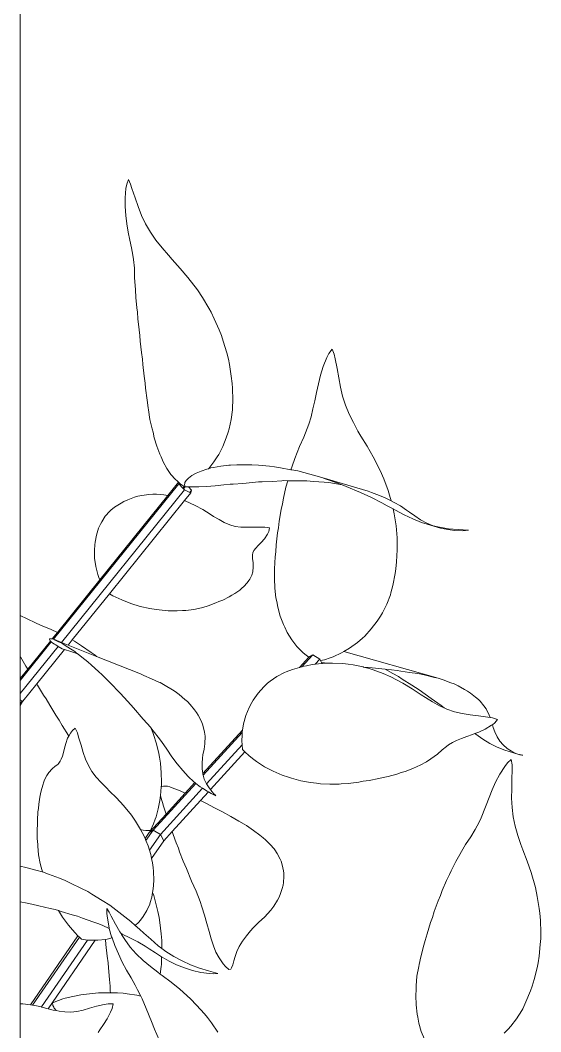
# Model space of a CAD drawing. Header units: metres. Extents: x 12.2 to 77.2, y 18.8 to 35.5.
# Drawn here: x 58.616 to 58.945, y 21.403 to 22.043 of the extents above; entities that cross this region are included whole.
import ezdxf

# ---------------------------------------------------------------- set-up
doc = ezdxf.new("R2010")
doc.units = ezdxf.units.M
doc.layers.add('0inne_gulv', color=7, linetype='Continuous', lineweight=13)

# ---------------------------------------------------------------- blocks, each defined once
blk = doc.blocks.new('One bedroom house ls')
for p, q in [((5.14082, -0.47966), (5.14082, -2.31341)), ((5.20762, -2.04331), (5.20818, -2.04047)), ((5.20917, -2.03762), (5.20818, -2.04047)), ((5.20917, -2.03762), (5.21053, -2.04047)), ((5.21144, -2.04332), (5.21053, -2.04047)), ((5.20762, -2.04331), (5.20706, -2.04911)), ((5.21144, -2.04332), (5.21339, -2.04911)), ((5.20706, -2.05475), (5.20706, -2.04911)), ((5.21541, -2.05476), (5.21339, -2.04911)), ((5.20756, -2.06029), (5.20706, -2.05475)), ((5.21755, -2.06029), (5.21541, -2.05476)), ((5.20827, -2.06569), (5.20756, -2.06029)), ((5.20827, -2.06569), (5.20911, -2.07092)), ((5.21755, -2.06029), (5.22011, -2.0657)), ((5.22011, -2.0657), (5.22313, -2.07093)), ((5.20911, -2.07092), (5.21007, -2.07596)), ((5.22313, -2.07093), (5.22661, -2.07598)), ((5.21115, -2.08079), (5.21007, -2.07596)), ((5.22661, -2.07598), (5.23053, -2.0808)), ((5.21115, -2.08079), (5.21199, -2.08543)), ((5.21199, -2.08543), (5.2124, -2.08821)), ((5.23445, -2.08545), (5.23053, -2.0808)), ((5.23445, -2.08545), (5.2369, -2.08823)), ((5.2124, -2.08821), (5.21297, -2.09375)), ((5.2369, -2.08823), (5.24201, -2.09377)), ((5.21297, -2.09375), (5.21311, -2.09959)), ((5.24685, -2.09962), (5.24201, -2.09377)), ((5.21311, -2.09959), (5.21376, -2.10736)), ((5.25282, -2.10739), (5.24685, -2.09962)), ((5.21376, -2.10736), (5.21398, -2.1122)), ((5.25595, -2.11223), (5.25282, -2.10739)), ((5.21398, -2.1122), (5.21458, -2.11882)), ((5.25994, -2.11886), (5.25595, -2.11223)), ((5.21494, -2.12153), (5.21458, -2.11882)), ((5.2152, -2.12566), (5.21494, -2.12153)), ((5.25994, -2.11886), (5.26147, -2.12157)), ((5.26147, -2.12157), (5.26346, -2.1257)), ((5.2152, -2.12566), (5.21591, -2.13266)), ((5.26346, -2.1257), (5.26657, -2.1327)), ((5.21591, -2.13266), (5.2164, -2.13617)), ((5.2164, -2.13617), (5.21666, -2.13981)), ((5.26799, -2.13622), (5.26657, -2.1327)), ((5.2692, -2.13986), (5.26799, -2.13622)), ((5.21666, -2.13981), (5.21746, -2.1471)), ((5.27137, -2.14715), (5.2692, -2.13986)), ((5.21746, -2.1471), (5.21805, -2.15118)), ((5.27243, -2.15123), (5.27137, -2.14715)), ((5.33459, -2.15025), (5.33597, -2.14756)), ((5.33797, -2.14495), (5.33597, -2.14756)), ((5.33797, -2.14495), (5.33923, -2.14801)), ((5.33987, -2.15099), (5.33923, -2.14801)), ((5.21831, -2.15449), (5.21805, -2.15118)), ((5.21917, -2.16197), (5.21831, -2.15449)), ((5.27307, -2.15454), (5.27243, -2.15123)), ((5.27307, -2.15454), (5.27424, -2.16202)), ((5.33059, -2.16136), (5.3323, -2.15583)), ((5.33459, -2.15025), (5.3323, -2.15583)), ((5.33987, -2.15099), (5.34106, -2.15706)), ((5.21985, -2.16646), (5.21917, -2.16197)), ((5.27424, -2.16202), (5.27479, -2.16651)), ((5.32935, -2.16688), (5.33059, -2.16136)), ((5.34213, -2.16298), (5.34106, -2.15706)), ((5.2201, -2.1695), (5.21985, -2.16646)), ((5.27496, -2.16955), (5.27479, -2.16651)), ((5.32819, -2.1723), (5.32935, -2.16688)), ((5.34317, -2.16882), (5.34213, -2.16298)), ((5.34317, -2.16882), (5.34456, -2.1746)), ((5.2201, -2.1695), (5.22101, -2.17708)), ((5.27513, -2.17713), (5.27496, -2.16955)), ((5.32819, -2.1723), (5.32703, -2.17758)), ((5.34456, -2.1746), (5.3464, -2.1803)), ((5.22177, -2.18191), (5.22101, -2.17708)), ((5.27513, -2.17713), (5.27506, -2.18196)), ((5.32703, -2.17758), (5.32583, -2.18269)), ((5.3464, -2.1803), (5.3487, -2.18591)), ((5.22189, -2.1832), (5.22177, -2.18191)), ((5.22284, -2.18928), (5.22189, -2.1832)), ((5.27496, -2.18325), (5.2741, -2.18933)), ((5.27506, -2.18196), (5.27496, -2.18325)), ((5.32464, -2.18761), (5.32324, -2.1923)), ((5.32464, -2.18761), (5.32583, -2.18269)), ((5.3487, -2.18591), (5.35143, -2.19137)), ((5.22284, -2.18928), (5.22414, -2.19518)), ((5.2741, -2.18933), (5.27288, -2.19522)), ((5.32324, -2.1923), (5.32226, -2.19509)), ((5.35429, -2.19666), (5.35143, -2.19137)), ((5.22479, -2.19742), (5.22414, -2.19518)), ((5.22557, -2.20088), (5.22479, -2.19742)), ((5.27109, -2.20092), (5.27225, -2.19746)), ((5.27288, -2.19522), (5.27225, -2.19746)), ((5.31999, -2.20061), (5.31733, -2.20635)), ((5.32226, -2.19509), (5.31999, -2.20061)), ((5.35429, -2.19666), (5.35614, -2.19985)), ((5.35614, -2.19985), (5.36013, -2.20625)), ((5.22557, -2.20088), (5.2272, -2.20632)), ((5.22916, -2.21139), (5.2272, -2.20632)), ((5.26884, -2.20635), (5.2663, -2.21142)), ((5.27109, -2.20092), (5.26884, -2.20635)), ((5.31733, -2.20635), (5.31443, -2.21406)), ((5.36397, -2.2129), (5.36013, -2.20625)), ((5.22916, -2.21139), (5.22989, -2.2129)), ((5.23122, -2.2161), (5.22989, -2.2129)), ((5.26539, -2.21293), (5.26328, -2.21613)), ((5.2663, -2.21142), (5.26539, -2.21293)), ((5.36843, -2.22165), (5.36397, -2.2129)), ((5.23351, -2.22037), (5.23122, -2.2161)), ((5.26328, -2.21613), (5.25996, -2.2204)), ((5.26304, -2.21972), (5.2614, -2.22003)), ((5.26761, -2.21899), (5.26304, -2.21972)), ((5.27258, -2.2183), (5.26761, -2.21899)), ((5.27369, -2.21817), (5.27258, -2.2183)), ((5.27784, -2.21808), (5.27369, -2.21817)), ((5.27784, -2.21808), (5.28454, -2.21798)), ((5.28454, -2.21798), (5.28729, -2.21796)), ((5.29137, -2.2183), (5.28729, -2.21796)), ((5.29834, -2.21892), (5.29137, -2.2183)), ((5.29834, -2.21892), (5.3015, -2.21922)), ((5.3015, -2.21922), (5.30541, -2.21993)), ((5.30541, -2.21993), (5.31196, -2.22113)), ((5.31267, -2.21884), (5.31196, -2.22113)), ((5.31443, -2.21406), (5.31267, -2.21884)), ((5.23351, -2.22037), (5.23608, -2.22413)), ((5.23893, -2.22734), (5.23608, -2.22413)), ((5.24576, -2.22788), (5.24724, -2.22639)), ((5.24932, -2.22481), (5.24724, -2.22639)), ((5.25113, -2.2237), (5.24932, -2.22481)), ((5.25198, -2.2233), (5.25113, -2.2237)), ((5.25516, -2.22204), (5.25198, -2.2233)), ((5.25887, -2.22078), (5.25516, -2.22204)), ((5.25887, -2.22078), (5.25988, -2.22048)), ((5.25988, -2.22048), (5.2614, -2.22003)), ((5.25988, -2.22048), (5.25996, -2.2204)), ((5.31196, -2.22113), (5.31256, -2.22124)), ((5.31256, -2.22124), (5.31622, -2.22192)), ((5.31622, -2.22192), (5.33137, -2.22607)), ((5.36076, -2.2347), (5.33137, -2.22607)), ((5.33426, -2.22712), (5.33137, -2.22607)), ((5.37068, -2.22699), (5.36843, -2.22165)), ((5.24102, -2.23006), (5.16182, -2.32835)), ((5.23409, -2.23748), (5.24088, -2.22906)), ((5.23893, -2.22734), (5.23999, -2.22824)), ((5.24088, -2.22906), (5.23999, -2.22824)), ((5.24121, -2.22936), (5.24088, -2.22906)), ((5.24102, -2.23006), (5.24121, -2.22936)), ((5.24356, -2.23274), (5.24102, -2.23006)), ((5.2419, -2.23), (5.24121, -2.22936)), ((5.24444, -2.23165), (5.2419, -2.23)), ((5.24356, -2.23274), (5.24444, -2.23165)), ((5.24458, -2.23382), (5.24356, -2.23274)), ((5.24407, -2.23328), (5.24506, -2.23205)), ((5.24506, -2.23205), (5.24444, -2.23165)), ((5.24483, -2.22971), (5.24467, -2.23071)), ((5.24506, -2.23205), (5.24467, -2.23071)), ((5.24491, -2.22928), (5.24483, -2.22971)), ((5.24576, -2.22788), (5.24491, -2.22928)), ((5.24506, -2.23205), (5.24721, -2.23204)), ((5.24721, -2.23204), (5.24915, -2.23203)), ((5.24721, -2.23204), (5.2491, -2.23404)), ((5.24915, -2.23203), (5.25215, -2.23186)), ((5.25369, -2.23186), (5.25215, -2.23186)), ((5.25369, -2.23186), (5.25864, -2.23166)), ((5.26395, -2.2313), (5.25864, -2.23166)), ((5.26395, -2.2313), (5.26958, -2.23076)), ((5.26958, -2.23076), (5.27356, -2.23028)), ((5.27544, -2.23019), (5.27356, -2.23028)), ((5.27544, -2.23019), (5.28147, -2.22976)), ((5.28763, -2.22922), (5.28147, -2.22976)), ((5.28763, -2.22922), (5.29138, -2.22883)), ((5.29138, -2.22883), (5.29383, -2.22876)), ((5.29999, -2.22849), (5.29383, -2.22876)), ((5.29999, -2.22849), (5.3061, -2.22815)), ((5.3061, -2.22815), (5.30735, -2.22806)), ((5.30879, -2.23224), (5.30716, -2.23923)), ((5.30735, -2.22806), (5.31, -2.22809)), ((5.30879, -2.23224), (5.30998, -2.22815)), ((5.30998, -2.22815), (5.31, -2.22809)), ((5.31, -2.22809), (5.31203, -2.22812)), ((5.31919, -2.22816), (5.31203, -2.22812)), ((5.31919, -2.22816), (5.322, -2.22815)), ((5.322, -2.22815), (5.32616, -2.22852)), ((5.32616, -2.22852), (5.33293, -2.22908)), ((5.33293, -2.22908), (5.33585, -2.2293)), ((5.33426, -2.22712), (5.34149, -2.22972)), ((5.33946, -2.22992), (5.33585, -2.2293)), ((5.34439, -2.23076), (5.33946, -2.22992)), ((5.34149, -2.22972), (5.34439, -2.23076)), ((5.34439, -2.23076), (5.34691, -2.23166)), ((5.34691, -2.23166), (5.35585, -2.23561)), ((5.37336, -2.23424), (5.37068, -2.22699)), ((5.16682, -2.33032), (5.24458, -2.23382)), ((5.19107, -2.29087), (5.23409, -2.23748)), ((5.20878, -2.24011), (5.21315, -2.23847)), ((5.21315, -2.23847), (5.2152, -2.23788)), ((5.21761, -2.23737), (5.2152, -2.23788)), ((5.2222, -2.23677), (5.21761, -2.23737)), ((5.22464, -2.23662), (5.2222, -2.23677)), ((5.22688, -2.23668), (5.22464, -2.23662)), ((5.23164, -2.23712), (5.22688, -2.23668)), ((5.23164, -2.23712), (5.23409, -2.23748)), ((5.24794, -2.23548), (5.24458, -2.23382)), ((5.24474, -2.24063), (5.24862, -2.23582)), ((5.24794, -2.23548), (5.2491, -2.23404)), ((5.24862, -2.23582), (5.24794, -2.23548)), ((5.2491, -2.23404), (5.24862, -2.23582)), ((5.35585, -2.23561), (5.3628, -2.23865)), ((5.36076, -2.2347), (5.36291, -2.23553)), ((5.36943, -2.24215), (5.3628, -2.23865)), ((5.368, -2.2375), (5.36291, -2.23553)), ((5.37159, -2.2389), (5.368, -2.2375)), ((5.37532, -2.24089), (5.37159, -2.2389)), ((5.37336, -2.23424), (5.3743, -2.23719)), ((5.3743, -2.23719), (5.37532, -2.24089)), ((5.19721, -2.29961), (5.24474, -2.24063)), ((5.19809, -2.2468), (5.20049, -2.24489)), ((5.20458, -2.24222), (5.20049, -2.24489)), ((5.20458, -2.24222), (5.20633, -2.24128)), ((5.20633, -2.24128), (5.20878, -2.24011)), ((5.24517, -2.24078), (5.24474, -2.24063)), ((5.25133, -2.24375), (5.24517, -2.24078)), ((5.25633, -2.24639), (5.25133, -2.24375)), ((5.30652, -2.24277), (5.30572, -2.24639)), ((5.30716, -2.23923), (5.30652, -2.24277)), ((5.37269, -2.24389), (5.36943, -2.24215)), ((5.37269, -2.24389), (5.37648, -2.24593)), ((5.37716, -2.24187), (5.37532, -2.24089)), ((5.38114, -2.24404), (5.37716, -2.24187)), ((5.38491, -2.2467), (5.38114, -2.24404)), ((5.1946, -2.25052), (5.1923, -2.25402)), ((5.1946, -2.25052), (5.19741, -2.24738)), ((5.19741, -2.24738), (5.19809, -2.2468)), ((5.26088, -2.24931), (5.25633, -2.24639)), ((5.26304, -2.25065), (5.26088, -2.24931)), ((5.26647, -2.25269), (5.26304, -2.25065)), ((5.30572, -2.24639), (5.30447, -2.25369)), ((5.37648, -2.24593), (5.37719, -2.24907)), ((5.37648, -2.24593), (5.37802, -2.24675)), ((5.37785, -2.25279), (5.37719, -2.24907)), ((5.38345, -2.24973), (5.37802, -2.24675)), ((5.38896, -2.2523), (5.38345, -2.24973)), ((5.38688, -2.24805), (5.38491, -2.2467)), ((5.39026, -2.25035), (5.38688, -2.24805)), ((5.39026, -2.25035), (5.3939, -2.2528)), ((5.19039, -2.25803), (5.18895, -2.26243)), ((5.19039, -2.25803), (5.1916, -2.25554)), ((5.1916, -2.25554), (5.1923, -2.25402)), ((5.26647, -2.25269), (5.26981, -2.25462)), ((5.27327, -2.25607), (5.26981, -2.25462)), ((5.27678, -2.25702), (5.27327, -2.25607)), ((5.27678, -2.25702), (5.28037, -2.25748)), ((5.28037, -2.25748), (5.28409, -2.25754)), ((5.28409, -2.25754), (5.28824, -2.25751)), ((5.2929, -2.25747), (5.28824, -2.25751)), ((5.2929, -2.25747), (5.2954, -2.25745)), ((5.29839, -2.25795), (5.2954, -2.25745)), ((5.29839, -2.25795), (5.29797, -2.26016)), ((5.30344, -2.2611), (5.30398, -2.25781)), ((5.30447, -2.25369), (5.30398, -2.25781)), ((5.37836, -2.25659), (5.37785, -2.25279)), ((5.379, -2.26416), (5.37836, -2.25659)), ((5.39452, -2.25446), (5.38896, -2.2523)), ((5.39782, -2.2549), (5.3939, -2.2528)), ((5.40011, -2.25619), (5.39452, -2.25446)), ((5.40187, -2.2566), (5.39782, -2.2549)), ((5.40643, -2.25804), (5.40011, -2.25619)), ((5.40011, -2.25619), (5.40187, -2.2566)), ((5.40187, -2.2566), (5.40575, -2.2575)), ((5.40575, -2.2575), (5.41158, -2.25843)), ((5.40643, -2.25804), (5.41102, -2.25905)), ((5.18809, -2.26704), (5.18895, -2.26243)), ((5.29707, -2.26187), (5.29515, -2.26481)), ((5.29707, -2.26187), (5.29797, -2.26016)), ((5.30259, -2.26861), (5.30344, -2.2611)), ((5.37915, -2.26837), (5.379, -2.26416)), ((5.41102, -2.25905), (5.41558, -2.25961)), ((5.41769, -2.259), (5.41158, -2.25843)), ((5.4201, -2.25971), (5.41558, -2.25961)), ((5.41769, -2.259), (5.42076, -2.2591)), ((5.4201, -2.25971), (5.42225, -2.25953)), ((5.42411, -2.25928), (5.42076, -2.2591)), ((5.42411, -2.25928), (5.42225, -2.25953)), ((5.18767, -2.272), (5.188, -2.26858)), ((5.18809, -2.26704), (5.188, -2.26858)), ((5.28971, -2.27066), (5.28856, -2.27221)), ((5.29129, -2.269), (5.28971, -2.27066)), ((5.29129, -2.269), (5.29321, -2.26715)), ((5.29321, -2.26715), (5.29515, -2.26481)), ((5.3023, -2.27315), (5.30259, -2.26861)), ((5.37913, -2.27173), (5.37915, -2.26837)), ((5.1878, -2.27715), (5.18767, -2.272)), ((5.1878, -2.27715), (5.18853, -2.28233)), ((5.28756, -2.27653), (5.28762, -2.27501)), ((5.28756, -2.27653), (5.28763, -2.27755)), ((5.28787, -2.27368), (5.28762, -2.27501)), ((5.28763, -2.27755), (5.28803, -2.27984)), ((5.28856, -2.27221), (5.28787, -2.27368)), ((5.30198, -2.27618), (5.30154, -2.2838)), ((5.30198, -2.27618), (5.3023, -2.27315)), ((5.37913, -2.27173), (5.37872, -2.2793)), ((5.18986, -2.28751), (5.18853, -2.28233)), ((5.28781, -2.28578), (5.28815, -2.28262)), ((5.28815, -2.28262), (5.28803, -2.27984)), ((5.30151, -2.28869), (5.30154, -2.2838)), ((5.37782, -2.28683), (5.37826, -2.28382)), ((5.37872, -2.2793), (5.37826, -2.28382)), ((5.18986, -2.28751), (5.19052, -2.28925)), ((5.19107, -2.29087), (5.19052, -2.28925)), ((5.28601, -2.29028), (5.28541, -2.29116)), ((5.28601, -2.29028), (5.28718, -2.28782)), ((5.28718, -2.28782), (5.28781, -2.28578)), ((5.30145, -2.28999), (5.30151, -2.28869)), ((5.30169, -2.29614), (5.30145, -2.28999)), ((5.37636, -2.29431), (5.37782, -2.28683)), ((5.16434, -2.32404), (5.19107, -2.29087)), ((5.27955, -2.29729), (5.28095, -2.29605)), ((5.28095, -2.29605), (5.28218, -2.29504)), ((5.28432, -2.29271), (5.28218, -2.29504)), ((5.28541, -2.29116), (5.28432, -2.29271)), ((5.30169, -2.29614), (5.30245, -2.30219)), ((5.37636, -2.29431), (5.37518, -2.29904)), ((5.17369, -2.32881), (5.19721, -2.29961)), ((5.19721, -2.29961), (5.19944, -2.30089)), ((5.20316, -2.30259), (5.19944, -2.30089)), ((5.20504, -2.30353), (5.20316, -2.30259)), ((5.27291, -2.30154), (5.26889, -2.30355)), ((5.27291, -2.30154), (5.27455, -2.30052)), ((5.27455, -2.30052), (5.27645, -2.29947)), ((5.27645, -2.29947), (5.27955, -2.29729)), ((5.30296, -2.30453), (5.30245, -2.30219)), ((5.37481, -2.30029), (5.37255, -2.3061)), ((5.37518, -2.29904), (5.37481, -2.30029)), ((5.21078, -2.30582), (5.20504, -2.30353)), ((5.21078, -2.30582), (5.21667, -2.30762)), ((5.22266, -2.30893), (5.21667, -2.30762)), ((5.22674, -2.30947), (5.22266, -2.30893)), ((5.22862, -2.30982), (5.22674, -2.30947)), ((5.25055, -2.30957), (5.2455, -2.31016)), ((5.25532, -2.3085), (5.25055, -2.30957)), ((5.25625, -2.30818), (5.25532, -2.3085)), ((5.25957, -2.30724), (5.25625, -2.30818)), ((5.25957, -2.30724), (5.26446, -2.30542)), ((5.26446, -2.30542), (5.2663, -2.30457)), ((5.26889, -2.30355), (5.2663, -2.30457)), ((5.30359, -2.30808), (5.30296, -2.30453)), ((5.30359, -2.30808), (5.30515, -2.31374)), ((5.37255, -2.3061), (5.36983, -2.31165)), ((5.14082, -2.31341), (5.14514, -2.31554)), ((5.14082, -2.31341), (5.14082, -2.33909)), ((5.15046, -2.31802), (5.14514, -2.31554)), ((5.2344, -2.31039), (5.22862, -2.30982)), ((5.24008, -2.31047), (5.2344, -2.31039)), ((5.24008, -2.31047), (5.2434, -2.31021)), ((5.2455, -2.31016), (5.2434, -2.31021)), ((5.30721, -2.31912), (5.30515, -2.31374)), ((5.36652, -2.31692), (5.36857, -2.31374)), ((5.36983, -2.31165), (5.36857, -2.31374)), ((5.15046, -2.31802), (5.15371, -2.31944)), ((5.15371, -2.31944), (5.16034, -2.32215)), ((5.16434, -2.32404), (5.16034, -2.32215)), ((5.30721, -2.31912), (5.30803, -2.32074)), ((5.30961, -2.32416), (5.30803, -2.32074)), ((5.36271, -2.32183), (5.35855, -2.32633)), ((5.36652, -2.31692), (5.36271, -2.32183)), ((5.15939, -2.32818), (5.1593, -2.32861)), ((5.1593, -2.32861), (5.15979, -2.32941)), ((5.15988, -2.32802), (5.15937, -2.32809)), ((5.15937, -2.32809), (5.15939, -2.32818)), ((5.16098, -2.32817), (5.15988, -2.32802)), ((5.16098, -2.32817), (5.16101, -2.32818)), ((5.16101, -2.32818), (5.16434, -2.32404)), ((5.16101, -2.32818), (5.16182, -2.32835)), ((5.16182, -2.32835), (5.16199, -2.32838)), ((5.16256, -2.32869), (5.16199, -2.32838)), ((5.16682, -2.33032), (5.16199, -2.32838)), ((5.16455, -2.32968), (5.16256, -2.32869)), ((5.31243, -2.3288), (5.30961, -2.32416)), ((5.3571, -2.32763), (5.35393, -2.33038)), ((5.35855, -2.32633), (5.3571, -2.32763)), ((5.16047, -2.33002), (5.14082, -2.35441)), ((5.14082, -2.36259), (5.16471, -2.33291)), ((5.14563, -2.34727), (5.15992, -2.32953)), ((5.15129, -2.3566), (5.16878, -2.3349)), ((5.15992, -2.32953), (5.15979, -2.32941)), ((5.16047, -2.33002), (5.15992, -2.32953)), ((5.16087, -2.33038), (5.16047, -2.33002)), ((5.16087, -2.33038), (5.16254, -2.33151)), ((5.16254, -2.33151), (5.16331, -2.33194)), ((5.16331, -2.33194), (5.16471, -2.33291)), ((5.16706, -2.33089), (5.16455, -2.32968)), ((5.16742, -2.33447), (5.16471, -2.33291)), ((5.17109, -2.33202), (5.16682, -2.33032)), ((5.16769, -2.33119), (5.16706, -2.33089)), ((5.16742, -2.33447), (5.16878, -2.3349)), ((5.16987, -2.33265), (5.16769, -2.33119)), ((5.16878, -2.3349), (5.17291, -2.33619)), ((5.16987, -2.33265), (5.17364, -2.33508)), ((5.17109, -2.33202), (5.17369, -2.32881)), ((5.18912, -2.33922), (5.17109, -2.33202)), ((5.17364, -2.33508), (5.17528, -2.3361)), ((5.17504, -2.32952), (5.17369, -2.32881)), ((5.17964, -2.33245), (5.17504, -2.32952)), ((5.18575, -2.33665), (5.17964, -2.33245)), ((5.31243, -2.3288), (5.31569, -2.333)), ((5.31938, -2.33672), (5.31569, -2.333)), ((5.34541, -2.33606), (5.349, -2.33394)), ((5.35393, -2.33038), (5.349, -2.33394)), ((5.14082, -2.33909), (5.14106, -2.33944)), ((5.14082, -2.33909), (5.14082, -2.35323)), ((5.14106, -2.33944), (5.14438, -2.34529)), ((5.17291, -2.33619), (5.1767, -2.33729)), ((5.1767, -2.33729), (5.17528, -2.3361)), ((5.17675, -2.33731), (5.1767, -2.33729)), ((5.17755, -2.33796), (5.17675, -2.33731)), ((5.18164, -2.34118), (5.17755, -2.33796)), ((5.18164, -2.34118), (5.18359, -2.34265)), ((5.18575, -2.33665), (5.18818, -2.33844)), ((5.18818, -2.33844), (5.18912, -2.33922)), ((5.21687, -2.35031), (5.18912, -2.33922)), ((5.32314, -2.33982), (5.31733, -2.3462)), ((5.3189, -2.34574), (5.32577, -2.3382)), ((5.31938, -2.33672), (5.32076, -2.3378)), ((5.3232, -2.33978), (5.32076, -2.3378)), ((5.32314, -2.33982), (5.3232, -2.33978)), ((5.3232, -2.33978), (5.32577, -2.3382)), ((5.32577, -2.3382), (5.33029, -2.34093)), ((5.32732, -2.34419), (5.33029, -2.34093)), ((5.33029, -2.34093), (5.33069, -2.34185)), ((5.33069, -2.34185), (5.33316, -2.34128)), ((5.33677, -2.34005), (5.33316, -2.34128)), ((5.3386, -2.33942), (5.33677, -2.34005)), ((5.34387, -2.33696), (5.3386, -2.33942)), ((5.34387, -2.33696), (5.34541, -2.33606)), ((5.40496, -2.353), (5.34541, -2.33606)), ((5.14082, -2.35323), (5.14563, -2.34727)), ((5.14438, -2.34529), (5.14563, -2.34727)), ((5.18359, -2.34265), (5.18586, -2.3448)), ((5.18586, -2.3448), (5.19022, -2.34875)), ((5.30895, -2.34892), (5.31283, -2.34751)), ((5.31733, -2.3462), (5.31283, -2.34751)), ((5.3189, -2.34574), (5.31733, -2.3462)), ((5.31911, -2.34568), (5.3189, -2.34574)), ((5.31911, -2.34568), (5.3217, -2.34509)), ((5.3217, -2.34509), (5.32545, -2.34442)), ((5.32545, -2.34442), (5.32732, -2.34419)), ((5.32732, -2.34419), (5.3315, -2.34369)), ((5.33069, -2.34185), (5.33121, -2.34304)), ((5.33121, -2.34304), (5.33307, -2.34331)), ((5.33121, -2.34304), (5.3315, -2.34369)), ((5.3315, -2.34369), (5.33185, -2.34365)), ((5.33185, -2.34365), (5.33463, -2.34347)), ((5.33307, -2.34331), (5.33463, -2.34347)), ((5.33463, -2.34347), (5.33476, -2.34347)), ((5.33828, -2.34343), (5.33476, -2.34347)), ((5.34473, -2.34373), (5.33828, -2.34343)), ((5.34804, -2.34406), (5.34473, -2.34373)), ((5.35118, -2.34455), (5.34804, -2.34406)), ((5.35759, -2.3459), (5.35118, -2.34455)), ((5.35759, -2.3459), (5.3579, -2.34598)), ((5.3579, -2.34598), (5.36124, -2.3462)), ((5.3579, -2.34598), (5.36148, -2.34691)), ((5.36323, -2.34645), (5.36124, -2.3462)), ((5.36148, -2.34691), (5.36398, -2.34773)), ((5.36323, -2.34645), (5.36937, -2.34716)), ((5.37029, -2.3501), (5.36398, -2.34773)), ((5.37146, -2.34737), (5.36937, -2.34716)), ((5.37625, -2.35004), (5.37146, -2.34737)), ((5.37544, -2.34777), (5.37146, -2.34737)), ((5.37544, -2.34777), (5.37902, -2.34807)), ((5.14082, -2.35323), (5.14082, -2.35441)), ((5.19022, -2.34875), (5.19256, -2.35079)), ((5.19256, -2.35079), (5.1947, -2.35305)), ((5.19928, -2.35767), (5.1947, -2.35305)), ((5.21687, -2.35031), (5.21892, -2.35121)), ((5.22382, -2.35337), (5.21892, -2.35121)), ((5.22382, -2.35337), (5.22842, -2.35541)), ((5.30313, -2.3519), (5.29878, -2.35488)), ((5.30313, -2.3519), (5.30788, -2.34936)), ((5.30788, -2.34936), (5.30895, -2.34892)), ((5.37503, -2.35211), (5.37029, -2.3501)), ((5.38269, -2.35621), (5.37503, -2.35211)), ((5.37989, -2.35202), (5.37625, -2.35004)), ((5.37902, -2.34807), (5.38132, -2.34845)), ((5.38225, -2.35357), (5.37989, -2.35202)), ((5.38689, -2.34933), (5.38132, -2.34845)), ((5.38225, -2.35357), (5.38831, -2.35746)), ((5.38689, -2.34933), (5.39221, -2.3501)), ((5.39221, -2.3501), (5.39326, -2.35024)), ((5.39326, -2.35024), (5.39709, -2.35116)), ((5.40279, -2.3525), (5.39709, -2.35116)), ((5.40279, -2.3525), (5.40496, -2.353)), ((5.40496, -2.353), (5.40811, -2.35412)), ((5.40811, -2.35412), (5.41306, -2.35589)), ((5.14082, -2.35441), (5.14082, -2.36259)), ((5.14256, -2.36744), (5.15129, -2.3566)), ((5.15129, -2.3566), (5.15177, -2.35744)), ((5.15177, -2.35744), (5.15563, -2.36366)), ((5.20217, -2.36048), (5.19928, -2.35767)), ((5.20398, -2.36256), (5.20217, -2.36048)), ((5.22842, -2.35541), (5.2293, -2.35581)), ((5.2293, -2.35581), (5.23246, -2.35766)), ((5.23708, -2.36043), (5.23246, -2.35766)), ((5.23708, -2.36043), (5.23881, -2.36149)), ((5.29476, -2.35844), (5.29115, -2.36247)), ((5.29476, -2.35844), (5.29722, -2.35623)), ((5.29722, -2.35623), (5.29878, -2.35488)), ((5.38868, -2.35976), (5.38269, -2.35621)), ((5.38831, -2.35746), (5.39297, -2.36037)), ((5.39425, -2.36351), (5.38868, -2.35976)), ((5.39297, -2.36037), (5.40067, -2.36591)), ((5.41306, -2.35589), (5.41512, -2.35664)), ((5.4176, -2.3579), (5.41512, -2.35664)), ((5.42173, -2.36007), (5.4176, -2.3579)), ((5.42365, -2.36112), (5.42173, -2.36007)), ((5.14082, -2.36259), (5.14082, -2.36665)), ((5.14209, -2.36723), (5.14082, -2.36665)), ((5.14082, -2.36665), (5.14082, -2.36952)), ((5.15728, -2.36614), (5.15563, -2.36366)), ((5.15949, -2.36999), (5.15728, -2.36614)), ((5.20398, -2.36256), (5.20874, -2.36778)), ((5.23881, -2.36149), (5.24123, -2.3634)), ((5.24123, -2.3634), (5.24496, -2.36647)), ((5.24496, -2.36647), (5.24647, -2.36778)), ((5.28807, -2.36681), (5.28726, -2.36831)), ((5.28807, -2.36681), (5.29115, -2.36247)), ((5.39697, -2.36524), (5.39425, -2.36351)), ((5.4014, -2.36791), (5.39697, -2.36524)), ((5.40067, -2.36591), (5.40684, -2.37018)), ((5.42544, -2.36243), (5.42365, -2.36112)), ((5.42871, -2.36497), (5.42544, -2.36243)), ((5.42871, -2.36497), (5.43046, -2.36641)), ((5.43046, -2.36641), (5.43156, -2.3676)), ((5.14082, -2.36952), (5.14209, -2.36723)), ((5.14082, -2.37057), (5.14256, -2.36744)), ((5.14082, -2.36952), (5.14082, -2.37057)), ((5.14082, -2.37057), (5.14082, -2.47196)), ((5.14256, -2.36744), (5.14209, -2.36723)), ((5.15949, -2.36999), (5.16342, -2.37638)), ((5.20874, -2.36778), (5.21245, -2.37168)), ((5.21245, -2.37168), (5.21851, -2.37884)), ((5.2482, -2.36971), (5.24647, -2.36778)), ((5.25098, -2.37303), (5.2482, -2.36971)), ((5.25221, -2.37462), (5.25098, -2.37303)), ((5.28337, -2.37665), (5.28545, -2.37159)), ((5.28545, -2.37159), (5.28726, -2.36831)), ((5.4014, -2.36791), (5.40588, -2.37046)), ((5.40882, -2.37178), (5.40588, -2.37046)), ((5.40882, -2.37178), (5.40684, -2.37018)), ((5.41053, -2.37256), (5.40882, -2.37178)), ((5.41532, -2.37417), (5.41053, -2.37256)), ((5.43393, -2.37044), (5.43156, -2.3676)), ((5.43543, -2.37245), (5.43393, -2.37044)), ((5.43734, -2.37634), (5.43543, -2.37245)), ((5.16342, -2.37638), (5.16548, -2.3795)), ((5.16548, -2.3795), (5.16736, -2.38281)), ((5.21851, -2.37884), (5.22329, -2.3842)), ((5.25328, -2.37645), (5.25221, -2.37462)), ((5.25509, -2.37997), (5.25328, -2.37645)), ((5.28337, -2.37665), (5.28192, -2.38186)), ((5.41532, -2.37417), (5.42022, -2.37532)), ((5.42022, -2.37532), (5.42526, -2.37609)), ((5.42526, -2.37609), (5.43061, -2.37686)), ((5.43634, -2.3777), (5.43061, -2.37686)), ((5.43634, -2.3777), (5.43795, -2.37795)), ((5.43795, -2.37795), (5.43734, -2.37634)), ((5.43795, -2.37795), (5.43927, -2.37816)), ((5.4425, -2.37921), (5.43927, -2.37816)), ((5.4425, -2.37921), (5.44081, -2.38129)), ((5.16736, -2.38281), (5.17129, -2.38928)), ((5.17262, -2.38768), (5.17379, -2.38603)), ((5.17555, -2.38469), (5.17379, -2.38603)), ((5.17555, -2.38469), (5.17694, -2.38765)), ((5.22329, -2.3842), (5.22467, -2.38733)), ((5.22329, -2.3842), (5.22346, -2.38439)), ((5.22797, -2.39023), (5.22346, -2.38439)), ((5.25509, -2.37997), (5.25597, -2.38197)), ((5.25597, -2.38197), (5.25644, -2.38352)), ((5.28131, -2.3858), (5.25625, -2.41334)), ((5.25727, -2.38717), (5.25644, -2.38352)), ((5.2811, -2.38717), (5.28131, -2.3858)), ((5.28131, -2.3858), (5.28192, -2.38186)), ((5.4307, -2.3872), (5.43474, -2.38529)), ((5.43882, -2.38279), (5.43474, -2.38529)), ((5.43882, -2.38279), (5.43926, -2.38246)), ((5.43926, -2.38246), (5.44081, -2.38129)), ((5.43981, -2.3841), (5.43926, -2.38246)), ((5.44091, -2.38695), (5.43981, -2.3841)), ((5.16954, -2.39421), (5.17079, -2.39101)), ((5.17154, -2.38966), (5.17079, -2.39101)), ((5.17129, -2.38928), (5.17154, -2.38966)), ((5.17262, -2.38768), (5.17154, -2.38966)), ((5.17773, -2.39031), (5.17694, -2.38765)), ((5.17773, -2.39031), (5.17925, -2.39537)), ((5.22467, -2.38733), (5.22511, -2.38855)), ((5.22511, -2.38855), (5.22693, -2.39453)), ((5.2301, -2.39311), (5.22797, -2.39023)), ((5.25648, -2.41436), (5.28109, -2.38731)), ((5.25762, -2.38973), (5.25727, -2.38717)), ((5.25752, -2.39443), (5.25762, -2.38973)), ((5.28086, -2.39261), (5.28104, -2.38899)), ((5.28104, -2.39506), (5.28086, -2.39261)), ((5.28109, -2.38731), (5.28104, -2.38899)), ((5.2811, -2.38717), (5.28109, -2.38731)), ((5.41666, -2.39247), (5.41403, -2.3937)), ((5.41966, -2.3912), (5.41666, -2.39247)), ((5.42303, -2.38992), (5.41966, -2.3912)), ((5.42673, -2.38862), (5.42303, -2.38992)), ((5.42673, -2.38862), (5.42829, -2.38806)), ((5.42829, -2.38806), (5.4307, -2.3872)), ((5.42874, -2.38843), (5.42829, -2.38806)), ((5.43323, -2.39157), (5.42874, -2.38843)), ((5.43772, -2.39429), (5.43323, -2.39157)), ((5.44091, -2.38695), (5.44225, -2.39)), ((5.44397, -2.39276), (5.44225, -2.39)), ((5.1681, -2.39998), (5.16876, -2.39727)), ((5.16876, -2.39727), (5.16954, -2.39421)), ((5.18069, -2.39996), (5.17925, -2.39537)), ((5.22693, -2.39453), (5.22844, -2.40056)), ((5.2301, -2.39311), (5.23347, -2.39785)), ((5.23674, -2.40271), (5.23347, -2.39785)), ((5.25631, -2.40156), (5.25704, -2.39781)), ((5.25704, -2.39781), (5.25752, -2.39443)), ((5.25854, -2.41979), (5.28104, -2.39506)), ((5.28126, -2.39806), (5.28104, -2.39506)), ((5.28126, -2.39806), (5.28282, -2.39953)), ((5.40467, -2.40111), (5.4076, -2.3984)), ((5.41022, -2.39612), (5.4076, -2.3984)), ((5.4116, -2.39513), (5.41022, -2.39612)), ((5.4116, -2.39513), (5.41403, -2.3937)), ((5.43772, -2.39429), (5.44228, -2.39661)), ((5.44228, -2.39661), (5.44718, -2.3986)), ((5.4461, -2.39523), (5.44397, -2.39276)), ((5.4461, -2.39523), (5.44859, -2.39738)), ((5.45254, -2.40028), (5.44718, -2.3986)), ((5.44859, -2.39738), (5.45135, -2.39919)), ((5.16612, -2.40554), (5.16677, -2.40413)), ((5.16744, -2.40227), (5.16677, -2.40413)), ((5.1681, -2.39998), (5.16744, -2.40227)), ((5.18212, -2.40416), (5.18069, -2.39996)), ((5.18212, -2.40416), (5.18391, -2.40813)), ((5.22844, -2.40056), (5.22891, -2.40295)), ((5.22941, -2.4067), (5.22891, -2.40295)), ((5.2401, -2.40723), (5.23674, -2.40271)), ((5.25587, -2.4068), (5.25607, -2.40349)), ((5.25607, -2.40349), (5.25631, -2.40156)), ((5.26103, -2.42348), (5.28282, -2.39953)), ((5.28282, -2.39953), (5.28548, -2.40205)), ((5.28858, -2.40441), (5.28548, -2.40205)), ((5.29016, -2.40567), (5.28858, -2.40441)), ((5.39763, -2.40594), (5.40048, -2.40409)), ((5.40048, -2.40409), (5.40467, -2.40111)), ((5.45124, -2.40443), (5.44888, -2.40651)), ((5.45124, -2.40443), (5.45177, -2.40774)), ((5.45135, -2.39919), (5.45407, -2.40056)), ((5.45669, -2.40146), (5.45254, -2.40028)), ((5.45482, -2.40082), (5.45407, -2.40056)), ((5.45482, -2.40082), (5.45533, -2.40094)), ((5.45669, -2.40146), (5.45482, -2.40082)), ((5.45861, -2.40173), (5.45533, -2.40094)), ((5.45669, -2.40146), (5.45789, -2.40166)), ((5.45861, -2.40173), (5.45789, -2.40166)), ((5.16096, -2.41027), (5.1589, -2.4127)), ((5.16297, -2.40869), (5.16096, -2.41027)), ((5.16459, -2.40748), (5.16297, -2.40869)), ((5.16525, -2.4068), (5.16459, -2.40748)), ((5.16612, -2.40554), (5.16525, -2.4068)), ((5.18391, -2.40813), (5.18616, -2.41192)), ((5.18616, -2.41192), (5.18887, -2.41552)), ((5.22941, -2.4067), (5.22993, -2.41283)), ((5.2435, -2.41137), (5.2401, -2.40723)), ((5.24695, -2.41513), (5.2435, -2.41137)), ((5.25587, -2.4068), (5.25587, -2.41035)), ((5.25625, -2.41334), (5.25587, -2.41035)), ((5.2952, -2.40898), (5.29016, -2.40567)), ((5.2952, -2.40898), (5.30061, -2.41185)), ((5.30634, -2.41425), (5.30061, -2.41185)), ((5.38904, -2.41012), (5.38418, -2.41196)), ((5.39179, -2.40882), (5.38904, -2.41012)), ((5.39354, -2.40809), (5.39179, -2.40882)), ((5.39354, -2.40809), (5.39763, -2.40594)), ((5.44707, -2.40881), (5.44389, -2.4137)), ((5.44707, -2.40881), (5.44888, -2.40651)), ((5.45176, -2.41082), (5.45167, -2.41703)), ((5.45176, -2.41082), (5.45177, -2.40774)), ((5.15584, -2.41856), (5.15625, -2.41735)), ((5.15761, -2.41458), (5.15625, -2.41735)), ((5.1589, -2.4127), (5.15761, -2.41458)), ((5.18887, -2.41552), (5.19201, -2.41889)), ((5.22993, -2.41283), (5.23011, -2.41882)), ((5.24695, -2.41513), (5.25052, -2.41851)), ((5.2563, -2.4137), (5.25625, -2.41334)), ((5.25648, -2.41436), (5.2563, -2.4137)), ((5.25719, -2.41684), (5.25648, -2.41436)), ((5.25719, -2.41684), (5.25851, -2.41975)), ((5.31038, -2.41554), (5.30634, -2.41425)), ((5.31227, -2.41623), (5.31038, -2.41554)), ((5.31828, -2.41788), (5.31227, -2.41623)), ((5.32441, -2.41902), (5.31828, -2.41788)), ((5.35486, -2.41869), (5.3575, -2.41821)), ((5.36132, -2.4177), (5.3575, -2.41821)), ((5.36753, -2.41651), (5.36132, -2.4177)), ((5.36753, -2.41651), (5.37019, -2.41583)), ((5.37019, -2.41583), (5.3734, -2.41517)), ((5.3734, -2.41517), (5.37897, -2.41365)), ((5.37897, -2.41365), (5.38166, -2.41271)), ((5.38166, -2.41271), (5.38418, -2.41196)), ((5.44129, -2.41866), (5.44389, -2.4137)), ((5.45155, -2.42305), (5.45167, -2.41703)), ((5.154, -2.42421), (5.15367, -2.42613)), ((5.15502, -2.42058), (5.154, -2.42421)), ((5.15502, -2.42058), (5.15584, -2.41856)), ((5.19525, -2.42227), (5.19201, -2.41889)), ((5.19525, -2.42227), (5.19732, -2.42436)), ((5.19732, -2.42436), (5.20176, -2.42869)), ((5.22479, -2.44919), (5.2518, -2.41951)), ((5.2294, -2.45183), (5.25601, -2.42258)), ((5.22977, -2.42471), (5.22945, -2.42721)), ((5.23, -2.42166), (5.22977, -2.42471)), ((5.23007, -2.42069), (5.23, -2.42166)), ((5.2302, -2.42149), (5.23, -2.42166)), ((5.23011, -2.41882), (5.23007, -2.42069)), ((5.2302, -2.42149), (5.23143, -2.42118)), ((5.23143, -2.42118), (5.23319, -2.4212)), ((5.23319, -2.4212), (5.23392, -2.42131)), ((5.23392, -2.42131), (5.2353, -2.42174)), ((5.2353, -2.42174), (5.23784, -2.42266)), ((5.24085, -2.42386), (5.23784, -2.42266)), ((5.24085, -2.42386), (5.2443, -2.42531)), ((5.25112, -2.41898), (5.24506, -2.42565)), ((5.25052, -2.41851), (5.25112, -2.41898)), ((5.25112, -2.41898), (5.2518, -2.41951)), ((5.2518, -2.41951), (5.25452, -2.42163)), ((5.25601, -2.42258), (5.25452, -2.42163)), ((5.25905, -2.42453), (5.25601, -2.42258)), ((5.25851, -2.41975), (5.25854, -2.41979)), ((5.25854, -2.41979), (5.26018, -2.42237)), ((5.25905, -2.42453), (5.25974, -2.4249)), ((5.26018, -2.42237), (5.26103, -2.42348)), ((5.26103, -2.42348), (5.26185, -2.42456)), ((5.26346, -2.4263), (5.26185, -2.42456)), ((5.32441, -2.41902), (5.32814, -2.41938)), ((5.33053, -2.41974), (5.32814, -2.41938)), ((5.33653, -2.42011), (5.33053, -2.41974)), ((5.34245, -2.41997), (5.33653, -2.42011)), ((5.34366, -2.41983), (5.34245, -2.41997)), ((5.34809, -2.41954), (5.34366, -2.41983)), ((5.34809, -2.41954), (5.35486, -2.41869)), ((5.4353, -2.43338), (5.43918, -2.42369)), ((5.43918, -2.42369), (5.44129, -2.41866)), ((5.45146, -2.42895), (5.45155, -2.42305)), ((5.15316, -2.42826), (5.15249, -2.43272)), ((5.15367, -2.42613), (5.15316, -2.42826)), ((5.20602, -2.43352), (5.20176, -2.42869)), ((5.22802, -2.43571), (5.22904, -2.43038)), ((5.22945, -2.42721), (5.22904, -2.43038)), ((5.22947, -2.42737), (5.22945, -2.42721)), ((5.22947, -2.42737), (5.23032, -2.43041)), ((5.23032, -2.43041), (5.23081, -2.4317)), ((5.24506, -2.42565), (5.233, -2.4389)), ((5.23686, -2.45005), (5.25471, -2.43043)), ((5.2443, -2.42531), (5.24506, -2.42565)), ((5.25471, -2.43043), (5.25473, -2.43041)), ((5.25471, -2.43043), (5.25774, -2.43192)), ((5.25473, -2.43041), (5.25974, -2.4249)), ((5.25774, -2.43192), (5.25473, -2.43041)), ((5.25974, -2.4249), (5.26148, -2.42582)), ((5.26443, -2.42732), (5.26148, -2.42582)), ((5.26346, -2.4263), (5.26421, -2.42691)), ((5.26443, -2.42732), (5.26421, -2.42691)), ((5.45146, -2.42895), (5.45175, -2.43484)), ((5.15201, -2.43755), (5.15231, -2.43531)), ((5.15249, -2.43272), (5.15231, -2.43531)), ((5.21108, -2.43961), (5.20602, -2.43352)), ((5.22802, -2.43571), (5.22671, -2.44064)), ((5.23133, -2.43392), (5.23081, -2.4317)), ((5.23257, -2.4378), (5.23133, -2.43392)), ((5.25774, -2.43192), (5.26141, -2.43371)), ((5.26326, -2.4347), (5.26141, -2.43371)), ((5.26326, -2.4347), (5.26864, -2.43761)), ((5.43167, -2.44229), (5.4353, -2.43338)), ((5.45175, -2.43484), (5.45251, -2.44074)), ((5.15169, -2.44278), (5.15201, -2.43755)), ((5.15171, -2.44603), (5.15169, -2.44278)), ((5.21367, -2.44349), (5.21108, -2.43961)), ((5.21684, -2.44859), (5.21367, -2.44349)), ((5.233, -2.4389), (5.22242, -2.45054)), ((5.22618, -2.44217), (5.22503, -2.4452)), ((5.22671, -2.44064), (5.22618, -2.44217)), ((5.23257, -2.4378), (5.233, -2.4389)), ((5.27391, -2.44051), (5.26864, -2.43761)), ((5.27391, -2.44051), (5.27901, -2.44337)), ((5.27901, -2.44337), (5.28231, -2.44526)), ((5.43167, -2.44229), (5.42973, -2.44637)), ((5.45251, -2.44074), (5.45376, -2.44663)), ((5.15158, -2.44834), (5.15171, -2.44603)), ((5.15158, -2.44834), (5.15161, -2.45429)), ((5.21684, -2.44859), (5.21691, -2.44872)), ((5.21748, -2.44892), (5.21691, -2.44872)), ((5.21691, -2.44872), (5.21798, -2.4506)), ((5.21748, -2.44892), (5.21848, -2.44907)), ((5.22032, -2.44942), (5.21848, -2.44907)), ((5.22028, -2.45574), (5.22479, -2.44919)), ((5.22307, -2.44927), (5.22032, -2.44942)), ((5.22242, -2.45054), (5.22479, -2.44919)), ((5.22307, -2.44927), (5.22503, -2.4452)), ((5.22479, -2.44919), (5.2294, -2.45183)), ((5.23163, -2.45581), (5.23686, -2.45005)), ((5.23686, -2.45005), (5.2374, -2.45178)), ((5.28382, -2.44626), (5.28231, -2.44526)), ((5.28382, -2.44626), (5.2882, -2.44928)), ((5.29226, -2.4522), (5.2882, -2.44928)), ((5.42844, -2.44876), (5.42561, -2.45341)), ((5.42973, -2.44637), (5.42844, -2.44876)), ((5.45376, -2.44663), (5.45547, -2.45247)), ((5.15188, -2.45821), (5.15161, -2.45429)), ((5.21798, -2.4506), (5.21949, -2.45383)), ((5.21949, -2.45383), (5.21974, -2.45443)), ((5.22242, -2.45054), (5.21974, -2.45443)), ((5.21974, -2.45443), (5.22028, -2.45574)), ((5.22028, -2.45574), (5.22167, -2.45911)), ((5.22258, -2.46166), (5.2294, -2.45183)), ((5.22389, -2.46703), (5.23163, -2.45581)), ((5.2294, -2.45183), (5.23163, -2.45581)), ((5.23938, -2.45714), (5.2374, -2.45178)), ((5.29226, -2.4522), (5.29447, -2.45388)), ((5.29447, -2.45388), (5.29584, -2.45513)), ((5.29884, -2.45814), (5.29584, -2.45513)), ((5.42561, -2.45341), (5.42231, -2.4582)), ((5.45732, -2.45817), (5.45547, -2.45247)), ((5.15189, -2.4593), (5.15188, -2.45821)), ((5.15245, -2.46471), (5.15189, -2.4593)), ((5.22258, -2.46166), (5.22167, -2.45911)), ((5.22334, -2.46445), (5.22258, -2.46166)), ((5.24077, -2.46041), (5.23938, -2.45714)), ((5.24157, -2.46278), (5.24077, -2.46041)), ((5.24157, -2.46278), (5.24391, -2.46877)), ((5.29884, -2.45814), (5.3014, -2.46097)), ((5.3014, -2.46097), (5.30183, -2.46151)), ((5.30183, -2.46151), (5.30327, -2.46389)), ((5.4161, -2.46897), (5.42231, -2.4582)), ((5.45732, -2.45817), (5.45854, -2.46163)), ((5.45854, -2.46163), (5.46127, -2.46866)), ((5.15245, -2.46471), (5.1535, -2.47022)), ((5.22389, -2.46703), (5.22334, -2.46445)), ((5.2245, -2.46985), (5.22389, -2.46703)), ((5.24391, -2.46877), (5.2459, -2.47328)), ((5.30512, -2.46743), (5.30327, -2.46389)), ((5.30512, -2.46743), (5.30571, -2.46878)), ((5.30571, -2.46878), (5.30641, -2.47108)), ((5.4161, -2.46897), (5.41319, -2.47479)), ((5.46375, -2.47593), (5.46127, -2.46866)), ((5.14082, -2.47196), (5.1443, -2.4728)), ((5.14082, -2.47196), (5.14082, -2.49452)), ((5.1443, -2.4728), (5.15153, -2.47465)), ((5.15153, -2.47465), (5.15474, -2.47551)), ((5.15412, -2.47243), (5.1535, -2.47022)), ((5.1548, -2.47554), (5.15412, -2.47243)), ((5.1548, -2.47554), (5.15474, -2.47551)), ((5.15867, -2.47692), (5.1548, -2.47554)), ((5.22494, -2.47277), (5.2245, -2.46985)), ((5.22515, -2.47526), (5.22494, -2.47277)), ((5.22515, -2.47526), (5.22525, -2.48071)), ((5.2459, -2.47328), (5.24916, -2.48141)), ((5.30641, -2.47108), (5.30722, -2.47475)), ((5.30722, -2.47475), (5.30741, -2.47628)), ((5.41214, -2.47723), (5.41319, -2.47479)), ((5.16573, -2.47955), (5.15867, -2.47692)), ((5.16928, -2.48093), (5.16573, -2.47955)), ((5.17267, -2.48256), (5.16928, -2.48093)), ((5.22525, -2.48071), (5.2251, -2.48388)), ((5.24916, -2.48141), (5.25209, -2.48777)), ((5.30693, -2.48399), (5.30723, -2.48221)), ((5.30723, -2.48221), (5.30748, -2.47848)), ((5.30748, -2.47848), (5.30741, -2.47628)), ((5.41034, -2.48088), (5.40764, -2.48722)), ((5.41034, -2.48088), (5.41214, -2.47723)), ((5.46647, -2.48535), (5.46375, -2.47593)), ((5.17948, -2.48592), (5.17267, -2.48256)), ((5.17948, -2.48592), (5.18351, -2.48798)), ((5.18351, -2.48798), (5.18614, -2.48958)), ((5.22391, -2.49157), (5.22445, -2.48849)), ((5.22445, -2.48849), (5.22486, -2.48613)), ((5.22445, -2.48849), (5.22517, -2.49047)), ((5.22486, -2.48613), (5.2251, -2.48388)), ((5.25461, -2.49433), (5.25209, -2.48777)), ((5.30518, -2.48971), (5.30647, -2.48596)), ((5.30647, -2.48596), (5.30693, -2.48399)), ((5.40764, -2.48722), (5.40645, -2.49047)), ((5.46765, -2.49101), (5.46647, -2.48535)), ((5.14082, -2.49452), (5.14527, -2.49533)), ((5.14082, -2.49452), (5.14082, -2.55886)), ((5.1926, -2.49361), (5.18614, -2.48958)), ((5.19736, -2.49665), (5.1926, -2.49361)), ((5.22305, -2.49491), (5.22277, -2.49585)), ((5.22391, -2.49157), (5.22305, -2.49491)), ((5.22517, -2.49047), (5.22608, -2.49378)), ((5.22608, -2.49378), (5.22776, -2.50055)), ((5.25572, -2.49755), (5.25461, -2.49433)), ((5.30112, -2.49709), (5.30342, -2.49339)), ((5.3042, -2.49181), (5.30342, -2.49339)), ((5.30518, -2.48971), (5.3042, -2.49181)), ((5.40505, -2.49378), (5.40257, -2.50055)), ((5.40645, -2.49047), (5.40505, -2.49378)), ((5.46891, -2.49862), (5.46765, -2.49101)), ((5.14527, -2.49533), (5.14822, -2.49583)), ((5.15256, -2.49693), (5.14822, -2.49583)), ((5.15974, -2.49863), (5.15256, -2.49693)), ((5.15974, -2.49863), (5.1629, -2.49934)), ((5.1629, -2.49934), (5.16503, -2.5)), ((5.16503, -2.5), (5.16762, -2.50417)), ((5.16503, -2.5), (5.16676, -2.50054)), ((5.16676, -2.50054), (5.17361, -2.50257)), ((5.19562, -2.49865), (5.19562, -2.50182)), ((5.19562, -2.49865), (5.1971, -2.50096)), ((5.19831, -2.50343), (5.1971, -2.50096)), ((5.20496, -2.50244), (5.19736, -2.49665)), ((5.22092, -2.50002), (5.21861, -2.50379)), ((5.22277, -2.49585), (5.22092, -2.50002)), ((5.22776, -2.50055), (5.22861, -2.50442)), ((5.25572, -2.49755), (5.25734, -2.50281)), ((5.29516, -2.50418), (5.29916, -2.49964)), ((5.29916, -2.49964), (5.30112, -2.49709)), ((5.40257, -2.50055), (5.40137, -2.50442)), ((5.46891, -2.49862), (5.46928, -2.50167)), ((5.17131, -2.50917), (5.16762, -2.50417)), ((5.17361, -2.50257), (5.17702, -2.50353)), ((5.17702, -2.50353), (5.18028, -2.50475)), ((5.18672, -2.50707), (5.18028, -2.50475)), ((5.19049, -2.50836), (5.18672, -2.50707)), ((5.19589, -2.50482), (5.19562, -2.50182)), ((5.19589, -2.50482), (5.19697, -2.5108)), ((5.19831, -2.50343), (5.20097, -2.5085)), ((5.21073, -2.50694), (5.20496, -2.50244)), ((5.21344, -2.50938), (5.21073, -2.50694)), ((5.21569, -2.5073), (5.21344, -2.50938)), ((5.21569, -2.5073), (5.21751, -2.50512)), ((5.21861, -2.50379), (5.21751, -2.50512)), ((5.22904, -2.5075), (5.22861, -2.50442)), ((5.22985, -2.51462), (5.22904, -2.5075)), ((5.25876, -2.50818), (5.25734, -2.50281)), ((5.28802, -2.51087), (5.29167, -2.50736)), ((5.29167, -2.50736), (5.29516, -2.50418)), ((5.39803, -2.51462), (5.40024, -2.5075)), ((5.40024, -2.5075), (5.40137, -2.50442)), ((5.46928, -2.50167), (5.46962, -2.50623)), ((5.46962, -2.50623), (5.46986, -2.51383)), ((5.17131, -2.50917), (5.17269, -2.51074)), ((5.17526, -2.51387), (5.17269, -2.51074)), ((5.17733, -2.51597), (5.17526, -2.51387)), ((5.19294, -2.50945), (5.19049, -2.50836)), ((5.19294, -2.50945), (5.19709, -2.51122)), ((5.19709, -2.51122), (5.19697, -2.5108)), ((5.19854, -2.5165), (5.19709, -2.51122)), ((5.20382, -2.51346), (5.20097, -2.5085)), ((5.20438, -2.51435), (5.20382, -2.51346)), ((5.21615, -2.51182), (5.21344, -2.50938)), ((5.21885, -2.51422), (5.21615, -2.51182)), ((5.22334, -2.51815), (5.21885, -2.51422)), ((5.2602, -2.51323), (5.25876, -2.50818)), ((5.26162, -2.51791), (5.2602, -2.51323)), ((5.28376, -2.51589), (5.28634, -2.51271)), ((5.28634, -2.51271), (5.28802, -2.51087)), ((5.46981, -2.51757), (5.46986, -2.51383)), ((5.17733, -2.51597), (5.14728, -2.55959)), ((5.14861, -2.55978), (5.17819, -2.51684)), ((5.15423, -2.56094), (5.1834, -2.5186)), ((5.1584, -2.56209), (5.18828, -2.51872)), ((5.17819, -2.51684), (5.17733, -2.51597)), ((5.17949, -2.51815), (5.17819, -2.51684)), ((5.17949, -2.51815), (5.1834, -2.5186)), ((5.1834, -2.5186), (5.18473, -2.51875)), ((5.18816, -2.51872), (5.18473, -2.51875)), ((5.18828, -2.51872), (5.18816, -2.51872)), ((5.18989, -2.51875), (5.18828, -2.51872)), ((5.19465, -2.51824), (5.18989, -2.51875)), ((5.19485, -2.51822), (5.19465, -2.51824)), ((5.19494, -2.52138), (5.19465, -2.51824)), ((5.19485, -2.51822), (5.19883, -2.51727)), ((5.19883, -2.51727), (5.19854, -2.5165)), ((5.20057, -2.52198), (5.19883, -2.51727)), ((5.20438, -2.51435), (5.20524, -2.51479)), ((5.2048, -2.51503), (5.20438, -2.51435)), ((5.20524, -2.51479), (5.2048, -2.51503)), ((5.20688, -2.51834), (5.2048, -2.51503)), ((5.20524, -2.51479), (5.21002, -2.51722)), ((5.20688, -2.51834), (5.21034, -2.52302)), ((5.21002, -2.51722), (5.21509, -2.51966)), ((5.21983, -2.52256), (5.21509, -2.51966)), ((5.22334, -2.51815), (5.22797, -2.52219)), ((5.23024, -2.51897), (5.22985, -2.51462)), ((5.23027, -2.52187), (5.23024, -2.51897)), ((5.26304, -2.52221), (5.26162, -2.51791)), ((5.2793, -2.52268), (5.28131, -2.51934)), ((5.28376, -2.51589), (5.28131, -2.51934)), ((5.39598, -2.52187), (5.39689, -2.51897)), ((5.39689, -2.51897), (5.39803, -2.51462)), ((5.46958, -2.52138), (5.46981, -2.51757)), ((5.19581, -2.52887), (5.19494, -2.52138)), ((5.20286, -2.52732), (5.20057, -2.52198)), ((5.21034, -2.52302), (5.21421, -2.52743)), ((5.22222, -2.52406), (5.21983, -2.52256)), ((5.22222, -2.52406), (5.22625, -2.52664)), ((5.2302, -2.52926), (5.22625, -2.52664)), ((5.23026, -2.5239), (5.22797, -2.52219)), ((5.23027, -2.52187), (5.23026, -2.5239)), ((5.23283, -2.52583), (5.23026, -2.5239)), ((5.23789, -2.52905), (5.23283, -2.52583)), ((5.26304, -2.52221), (5.26456, -2.52617)), ((5.26456, -2.52617), (5.26655, -2.52996)), ((5.27776, -2.5259), (5.27667, -2.52896)), ((5.27776, -2.5259), (5.2793, -2.52268)), ((5.39598, -2.52187), (5.39404, -2.52923)), ((5.46879, -2.52887), (5.46958, -2.52138)), ((5.19638, -2.53299), (5.19581, -2.52887)), ((5.19659, -2.53627), (5.19638, -2.53299)), ((5.20286, -2.52732), (5.20536, -2.53252)), ((5.20536, -2.53252), (5.20804, -2.53756)), ((5.21421, -2.52743), (5.21849, -2.53155)), ((5.21849, -2.53155), (5.22314, -2.53536)), ((5.23005, -2.53403), (5.2302, -2.52926)), ((5.23046, -2.52943), (5.2302, -2.52926)), ((5.23493, -2.53197), (5.23046, -2.52943)), ((5.23966, -2.53424), (5.23493, -2.53197)), ((5.23789, -2.52905), (5.24311, -2.53184)), ((5.24311, -2.53184), (5.2485, -2.53422)), ((5.26912, -2.53362), (5.26655, -2.52996)), ((5.27594, -2.53181), (5.27519, -2.53423)), ((5.27667, -2.52896), (5.27594, -2.53181)), ((5.39304, -2.53403), (5.39404, -2.52923)), ((5.46749, -2.53627), (5.46816, -2.53299)), ((5.46816, -2.53299), (5.46879, -2.52887)), ((5.19659, -2.53627), (5.19721, -2.54355)), ((5.21091, -2.54241), (5.20804, -2.53756)), ((5.2277, -2.53897), (5.22314, -2.53536)), ((5.2277, -2.53897), (5.22922, -2.54013)), ((5.22922, -2.54013), (5.22991, -2.53529)), ((5.22991, -2.53529), (5.23005, -2.53403)), ((5.24461, -2.53622), (5.23966, -2.53424)), ((5.24461, -2.53622), (5.24975, -2.53788)), ((5.2485, -2.53422), (5.25405, -2.5363)), ((5.24975, -2.53788), (5.255, -2.53907)), ((5.25983, -2.53811), (5.25405, -2.5363)), ((5.26041, -2.53978), (5.255, -2.53907)), ((5.25983, -2.53811), (5.26271, -2.53885)), ((5.26041, -2.53978), (5.26307, -2.53988)), ((5.26566, -2.53979), (5.26271, -2.53885)), ((5.26566, -2.53979), (5.26307, -2.53988)), ((5.26912, -2.53362), (5.27064, -2.53533)), ((5.27277, -2.53733), (5.27064, -2.53533)), ((5.27277, -2.53733), (5.27385, -2.53692)), ((5.27433, -2.5362), (5.27385, -2.53692)), ((5.27433, -2.5362), (5.27519, -2.53423)), ((5.39163, -2.54142), (5.39271, -2.53529)), ((5.39271, -2.53529), (5.39304, -2.53403)), ((5.46749, -2.53627), (5.46566, -2.54355)), ((5.19721, -2.54355), (5.19768, -2.54784)), ((5.21091, -2.54241), (5.21352, -2.54714)), ((5.22922, -2.54013), (5.2305, -2.5411)), ((5.2305, -2.5411), (5.23621, -2.54525)), ((5.24163, -2.54972), (5.23621, -2.54525)), ((5.39163, -2.54142), (5.39106, -2.54756)), ((5.46566, -2.54355), (5.46437, -2.54784)), ((5.17907, -2.55335), (5.18454, -2.55255)), ((5.18454, -2.55255), (5.18845, -2.55212)), ((5.19028, -2.55203), (5.18845, -2.55212)), ((5.19028, -2.55203), (5.19617, -2.55195)), ((5.19783, -2.55198), (5.19617, -2.55195)), ((5.19776, -2.55069), (5.19768, -2.54784)), ((5.19783, -2.55198), (5.19776, -2.55069)), ((5.20225, -2.55207), (5.19783, -2.55198)), ((5.20225, -2.55207), (5.20598, -2.55227)), ((5.20598, -2.55227), (5.20838, -2.55257)), ((5.21447, -2.55353), (5.20838, -2.55257)), ((5.21352, -2.54714), (5.21502, -2.55001)), ((5.21502, -2.55001), (5.21699, -2.55401)), ((5.24854, -2.55582), (5.24163, -2.54972)), ((5.39083, -2.55366), (5.39104, -2.54999)), ((5.39104, -2.54999), (5.39106, -2.54756)), ((5.46052, -2.55767), (5.46336, -2.55069)), ((5.46336, -2.55069), (5.46437, -2.54784)), ((5.14243, -2.55891), (5.14082, -2.55886)), ((5.14082, -2.55886), (5.14082, -2.65046)), ((5.14728, -2.55959), (5.14243, -2.55891)), ((5.16126, -2.55834), (5.16503, -2.55681)), ((5.16126, -2.55834), (5.16146, -2.55998)), ((5.16503, -2.55681), (5.16785, -2.55585)), ((5.16929, -2.55543), (5.16785, -2.55585)), ((5.16929, -2.55543), (5.17397, -2.55432)), ((5.17907, -2.55335), (5.17397, -2.55432)), ((5.19385, -2.5594), (5.19646, -2.55891)), ((5.19954, -2.55897), (5.19646, -2.55891)), ((5.19954, -2.55897), (5.19898, -2.56182)), ((5.21447, -2.55353), (5.21699, -2.55401)), ((5.21699, -2.55401), (5.21787, -2.55581)), ((5.21787, -2.55581), (5.22033, -2.56199)), ((5.25228, -2.55975), (5.24854, -2.55582)), ((5.39083, -2.55366), (5.39102, -2.55966)), ((5.46052, -2.55767), (5.45848, -2.56202)), ((5.14861, -2.55978), (5.14728, -2.55959)), ((5.14905, -2.55984), (5.14861, -2.55978)), ((5.15423, -2.56094), (5.14905, -2.55984)), ((5.1544, -2.56097), (5.15423, -2.56094)), ((5.1584, -2.56209), (5.1544, -2.56097)), ((5.1593, -2.56234), (5.1584, -2.56209)), ((5.16164, -2.56288), (5.1593, -2.56234)), ((5.16203, -2.56103), (5.16146, -2.55998)), ((5.16357, -2.56325), (5.16164, -2.56288)), ((5.16229, -2.56165), (5.16203, -2.56103)), ((5.16357, -2.56325), (5.16229, -2.56165)), ((5.16537, -2.56359), (5.16357, -2.56325)), ((5.16537, -2.56359), (5.16903, -2.5641)), ((5.1728, -2.56417), (5.16903, -2.5641)), ((5.17662, -2.56377), (5.1728, -2.56417)), ((5.17662, -2.56377), (5.18051, -2.56292)), ((5.18051, -2.56292), (5.18452, -2.56172)), ((5.18452, -2.56172), (5.18893, -2.56053)), ((5.19385, -2.5594), (5.18893, -2.56053)), ((5.19793, -2.56414), (5.19571, -2.56837)), ((5.19793, -2.56414), (5.19898, -2.56182)), ((5.22033, -2.56199), (5.22388, -2.57003)), ((5.25721, -2.56524), (5.25228, -2.55975)), ((5.25721, -2.56524), (5.25916, -2.56753)), ((5.39174, -2.56548), (5.39102, -2.55966)), ((5.39174, -2.56548), (5.39214, -2.56729)), ((5.45788, -2.56316), (5.45459, -2.56835)), ((5.45848, -2.56202), (5.45788, -2.56316)), ((5.19345, -2.57206), (5.19571, -2.56837)), ((5.22388, -2.57003), (5.22578, -2.57501)), ((5.25916, -2.56753), (5.26176, -2.57105)), ((5.26176, -2.57105), (5.26581, -2.57685)), ((5.39281, -2.57108), (5.39214, -2.56729)), ((5.39434, -2.57639), (5.39281, -2.57108)), ((5.45459, -2.56835), (5.45092, -2.57317)), ((5.19121, -2.5753), (5.19015, -2.57702)), ((5.19121, -2.5753), (5.19345, -2.57206)), ((5.22578, -2.57501), (5.22857, -2.58174)), ((5.39434, -2.57639), (5.39638, -2.58136)), ((5.44674, -2.57758), (5.44933, -2.57492)), ((5.45092, -2.57317), (5.44933, -2.57492))]:
    blk.add_line(p, q)

msp = doc.modelspace()

# ---------------------------------------------------------------- block references
at = {"layer": '0inne_gulv'}
msp.add_blockref('One bedroom house ls', (53.47489, 23.9794), dxfattribs=at)

doc.saveas('drawing.dxf')
